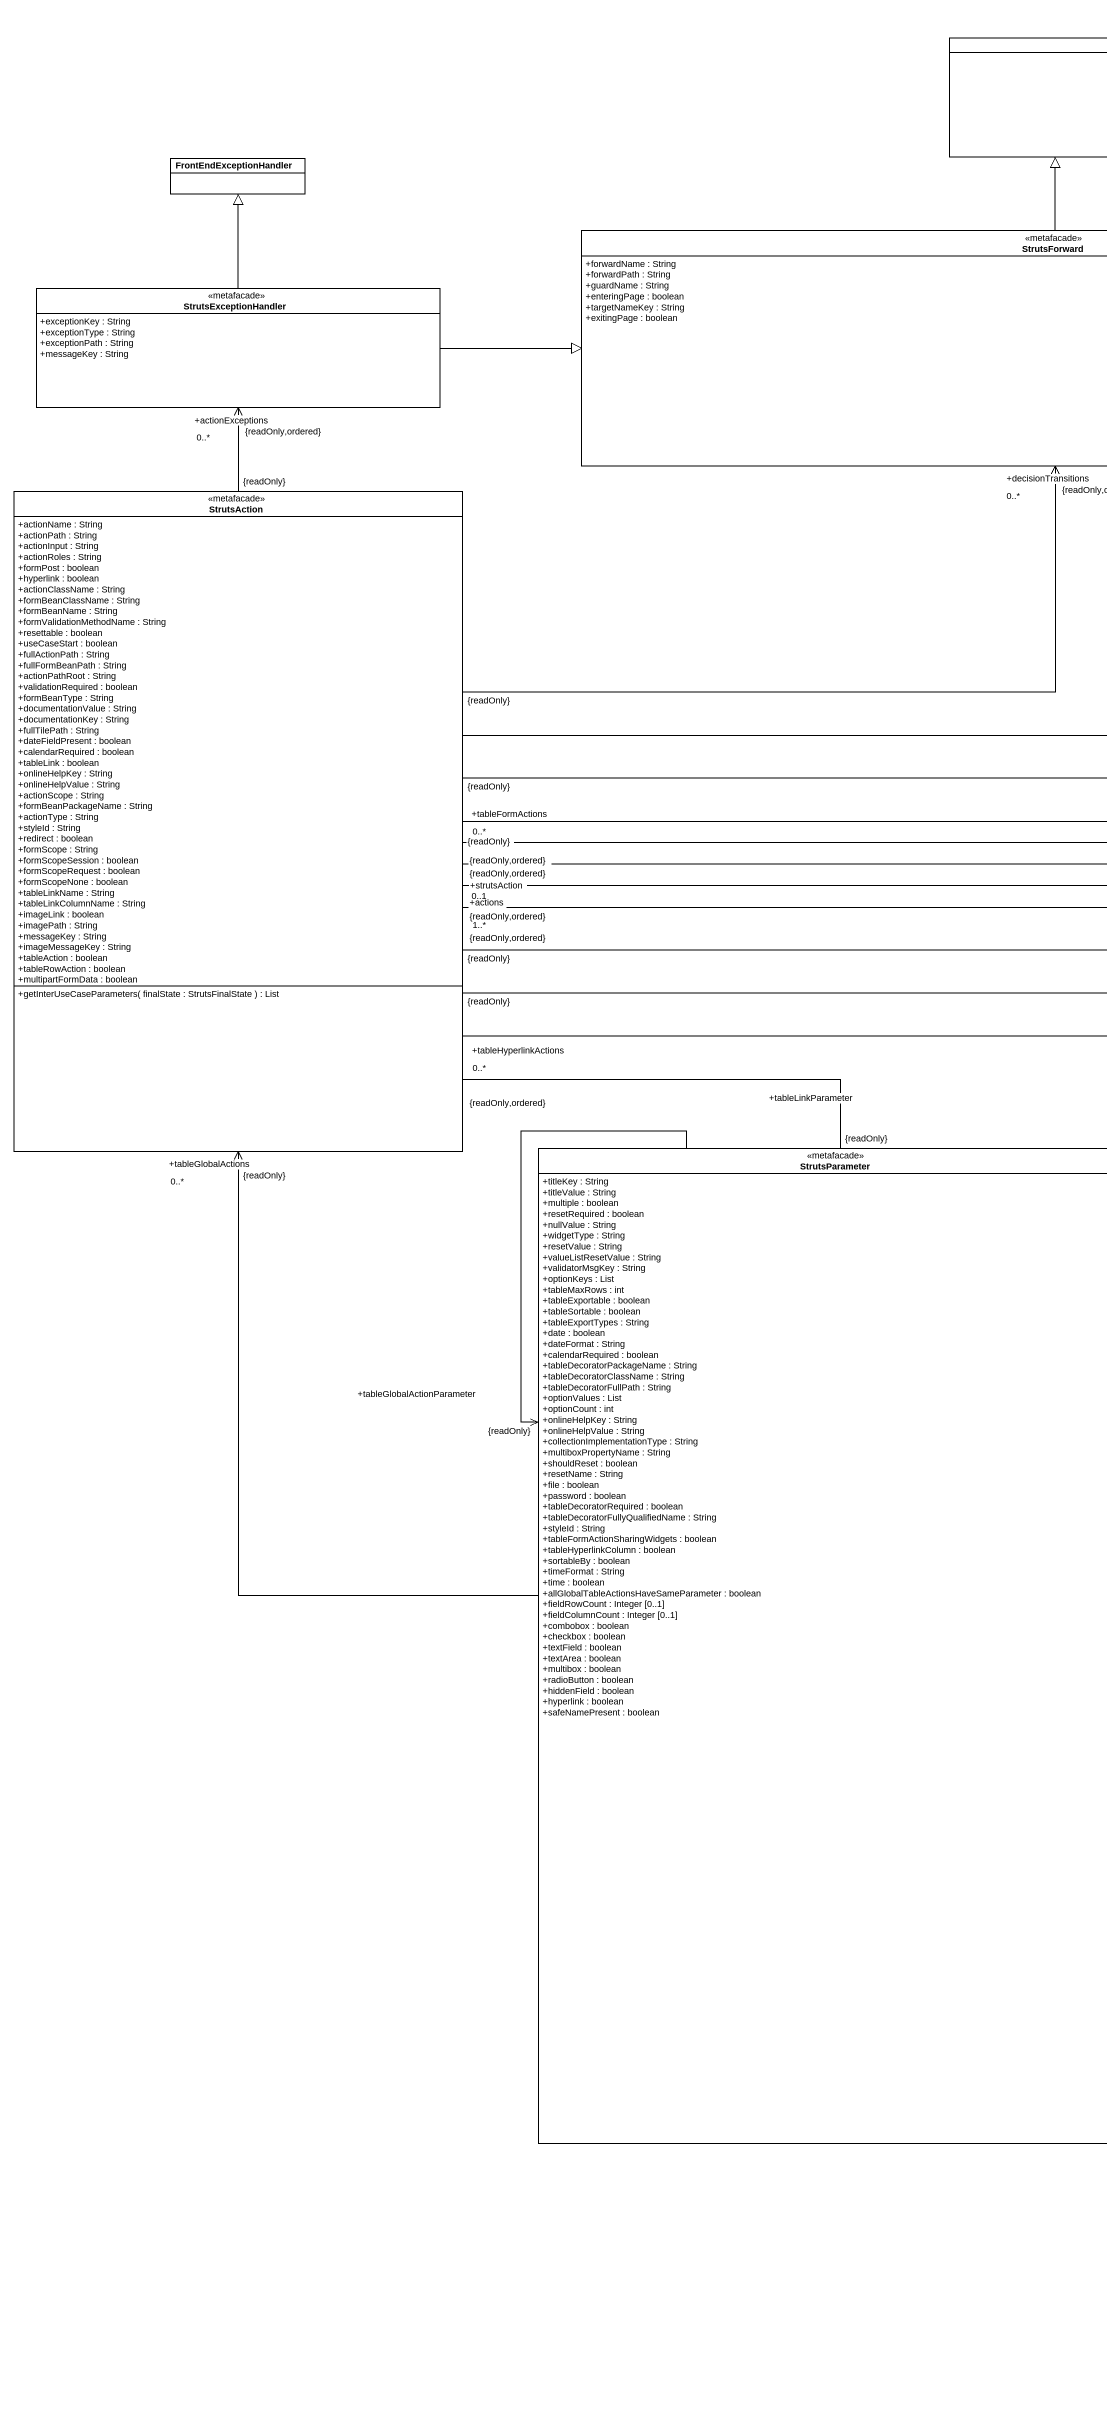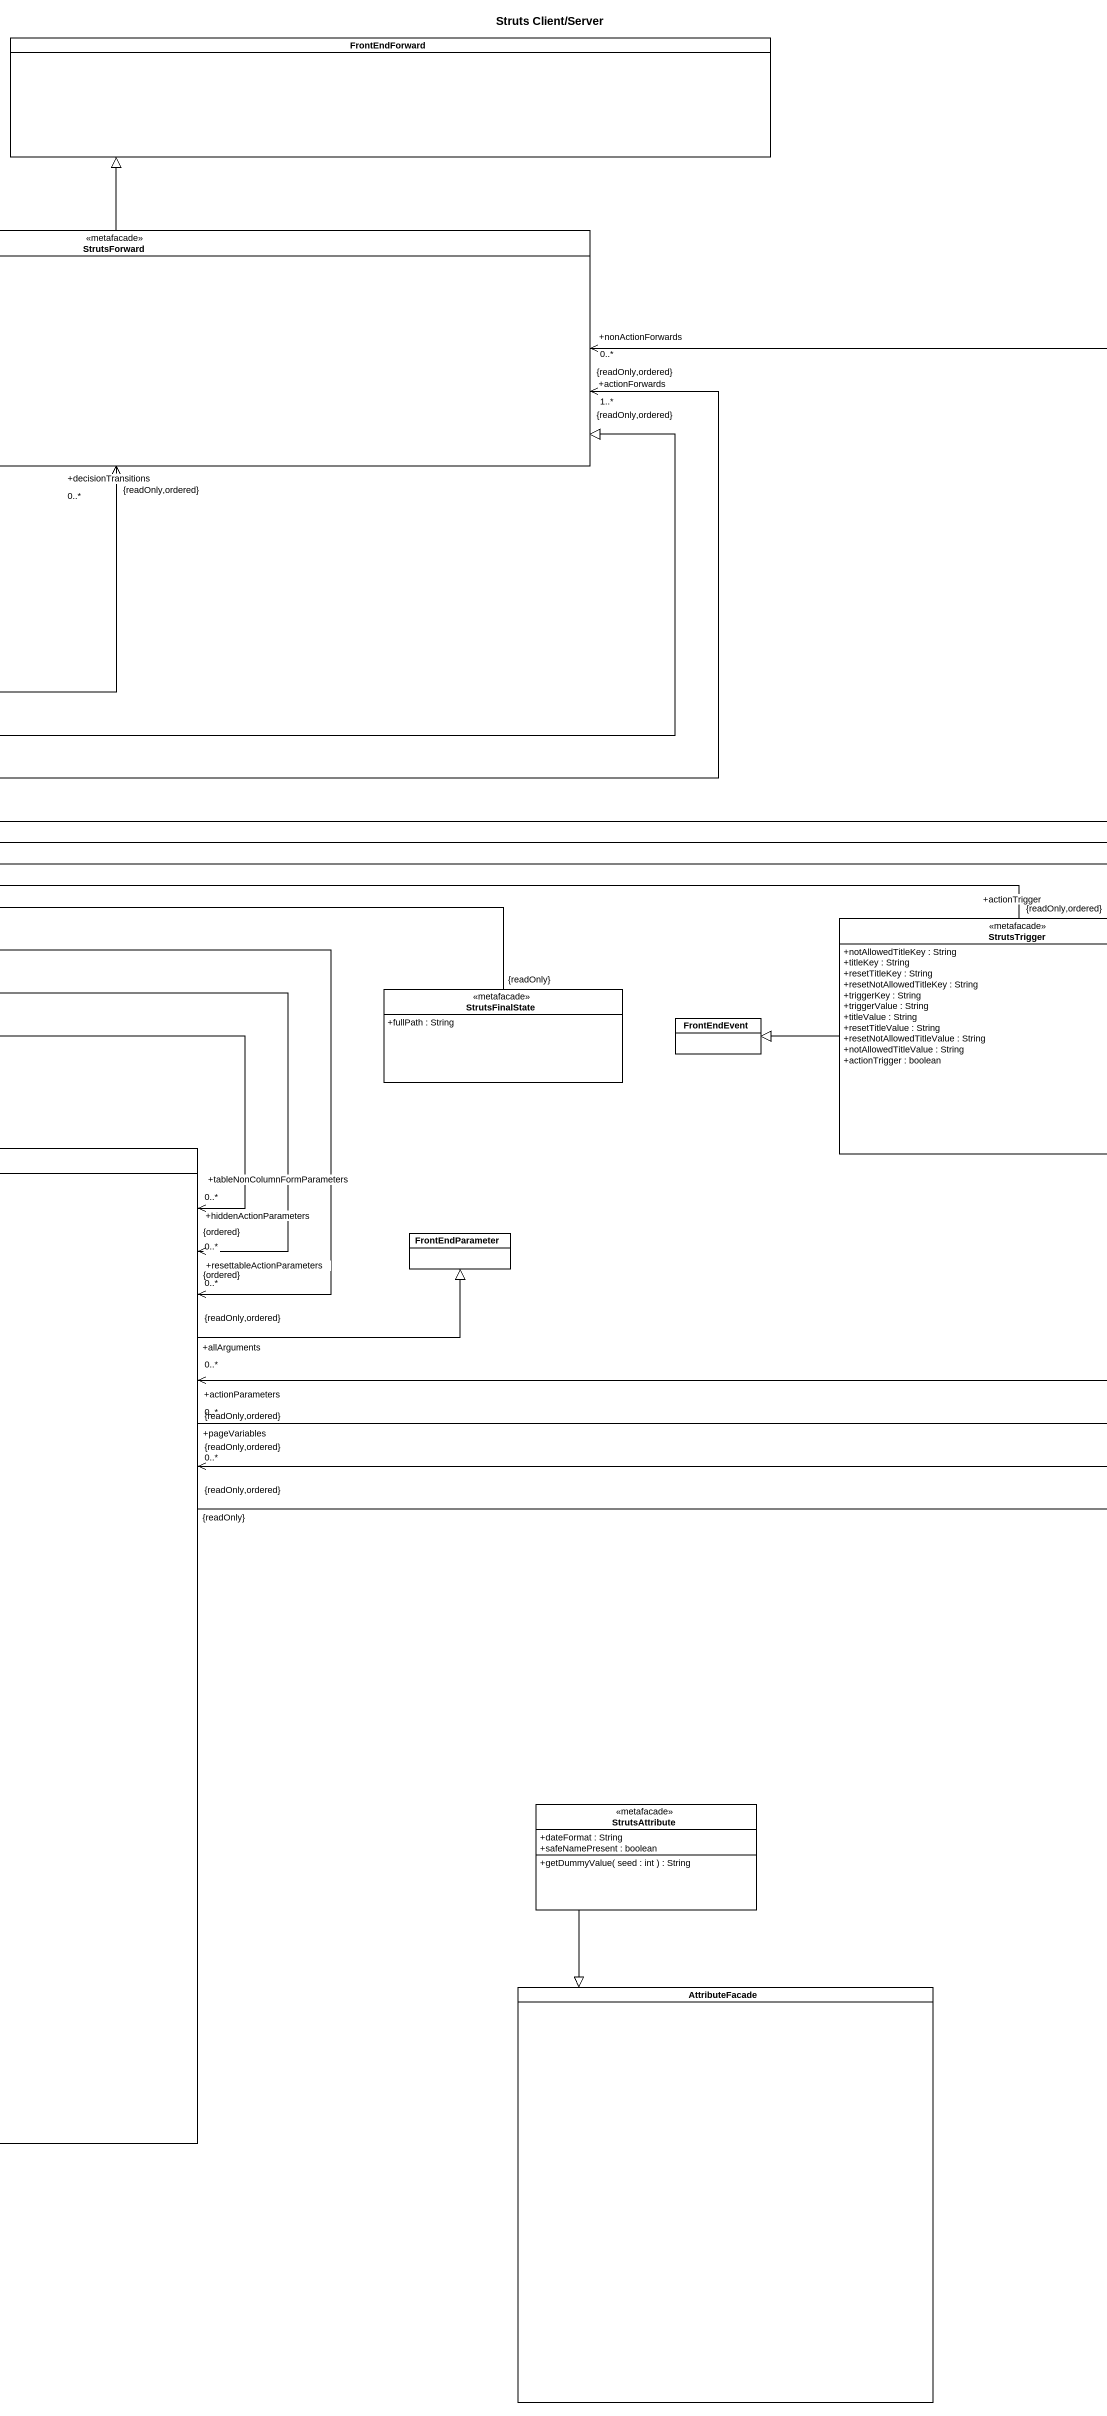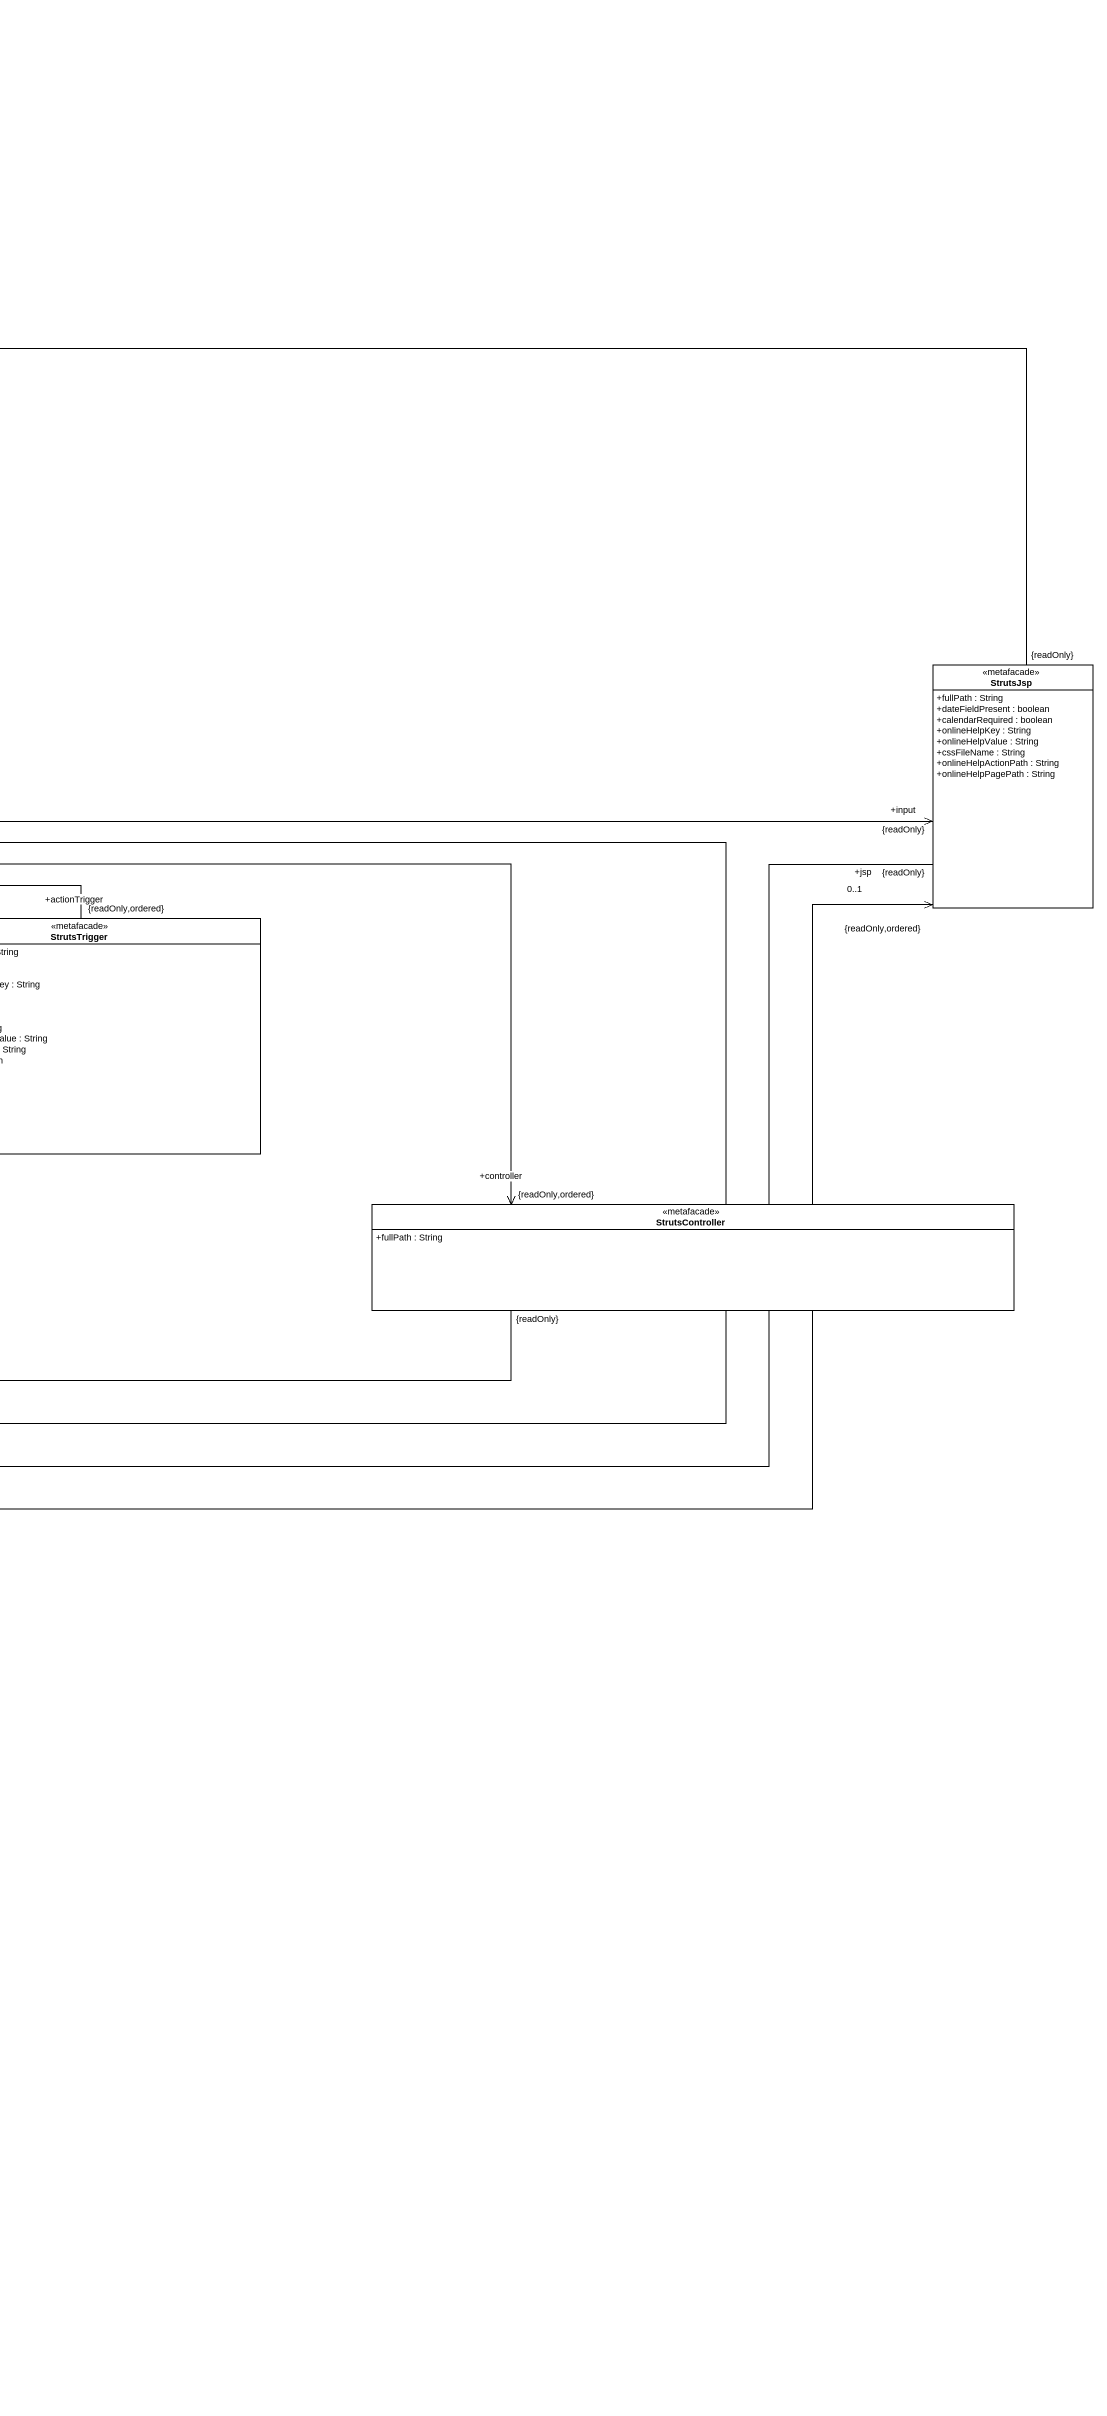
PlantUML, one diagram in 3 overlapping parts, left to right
@startuml
title Struts Client/Server
hide circle
hide empty members
skinparam classAttributeIconSize 0
class FrontEndForward
class FrontEndExceptionHandler
class StrutsForward <<metafacade>> {
  +forwardName : String
  +forwardPath : String
  +guardName : String
  +enteringPage : boolean
  +targetNameKey : String
  +exitingPage : boolean
}
class StrutsExceptionHandler <<metafacade>> {
  +exceptionKey : String
  +exceptionType : String
  +exceptionPath : String
  +messageKey : String
}
class StrutsAction <<metafacade>> {
  +actionName : String
  +actionPath : String
  +actionInput : String
  +actionRoles : String
  +formPost : boolean
  +hyperlink : boolean
  +actionClassName : String
  +formBeanClassName : String
  +formBeanName : String
  +formValidationMethodName : String
  +resettable : boolean
  +useCaseStart : boolean
  +fullActionPath : String
  +fullFormBeanPath : String
  +actionPathRoot : String
  +validationRequired : boolean
  +formBeanType : String
  +documentationValue : String
  +documentationKey : String
  +fullTilePath : String
  +dateFieldPresent : boolean
  +calendarRequired : boolean
  +tableLink : boolean
  +onlineHelpKey : String
  +onlineHelpValue : String
  +actionScope : String
  +formBeanPackageName : String
  +actionType : String
  +styleId : String
  +redirect : boolean
  +formScope : String
  +formScopeSession : boolean
  +formScopeRequest : boolean
  +formScopeNone : boolean
  +tableLinkName : String
  +tableLinkColumnName : String
  +imageLink : boolean
  +imagePath : String
  +messageKey : String
  +imageMessageKey : String
  +tableAction : boolean
  +tableRowAction : boolean
  +multipartFormData : boolean
  +getInterUseCaseParameters( finalState : StrutsFinalState ) : List
}
class StrutsJsp <<metafacade>> {
  +fullPath : String
  +dateFieldPresent : boolean
  +calendarRequired : boolean
  +onlineHelpKey : String
  +onlineHelpValue : String
  +cssFileName : String
  +onlineHelpActionPath : String
  +onlineHelpPagePath : String
}
class StrutsTrigger <<metafacade>> {
  +notAllowedTitleKey : String
  +titleKey : String
  +resetTitleKey : String
  +resetNotAllowedTitleKey : String
  +triggerKey : String
  +triggerValue : String
  +titleValue : String
  +resetTitleValue : String
  +resetNotAllowedTitleValue : String
  +notAllowedTitleValue : String
  +actionTrigger : boolean
}
class StrutsFinalState <<metafacade>> {
  +fullPath : String
}
class FrontEndEvent
class StrutsParameter <<metafacade>> {
  +titleKey : String
  +titleValue : String
  +multiple : boolean
  +resetRequired : boolean
  +nullValue : String
  +widgetType : String
  +resetValue : String
  +valueListResetValue : String
  +validatorMsgKey : String
  +optionKeys : List
  +tableMaxRows : int
  +tableExportable : boolean
  +tableSortable : boolean
  +tableExportTypes : String
  +date : boolean
  +dateFormat : String
  +calendarRequired : boolean
  +tableDecoratorPackageName : String
  +tableDecoratorClassName : String
  +tableDecoratorFullPath : String
  +optionValues : List
  +optionCount : int
  +onlineHelpKey : String
  +onlineHelpValue : String
  +collectionImplementationType : String
  +multiboxPropertyName : String
  +shouldReset : boolean
  +resetName : String
  +file : boolean
  +password : boolean
  +tableDecoratorRequired : boolean
  +tableDecoratorFullyQualifiedName : String
  +styleId : String
  +tableFormActionSharingWidgets : boolean
  +tableHyperlinkColumn : boolean
  +sortableBy : boolean
  +timeFormat : String
  +time : boolean
  +allGlobalTableActionsHaveSameParameter : boolean
  +fieldRowCount : Integer [0..1]
  +fieldColumnCount : Integer [0..1]
  +combobox : boolean
  +checkbox : boolean
  +textField : boolean
  +textArea : boolean
  +multibox : boolean
  +radioButton : boolean
  +hiddenField : boolean
  +hyperlink : boolean
  +safeNamePresent : boolean
}
class StrutsController <<metafacade>> {
  +fullPath : String
}
class FrontEndParameter
class StrutsAttribute <<metafacade>> {
  +dateFormat : String
  +safeNamePresent : boolean
  +getDummyValue( seed : int ) : String
}
class AttributeFacade
StrutsForward -up-|> FrontEndForward
StrutsForward "+actionForwards\n1..*\n{readOnly,ordered}" <-left- "{readOnly}" StrutsAction
StrutsForward "+decisionTransitions\n0..*\n{readOnly,ordered}" <-left- "{readOnly}" StrutsAction
StrutsForward "+nonActionForwards\n0..*\n{readOnly,ordered}" <-right- "{readOnly}" StrutsJsp
StrutsExceptionHandler -up-|> FrontEndExceptionHandler
StrutsExceptionHandler -right-|> StrutsForward
StrutsExceptionHandler "+actionExceptions\n0..*\n{readOnly,ordered}" <-- "{readOnly}" StrutsAction
StrutsAction -right-|> StrutsForward
StrutsAction "{readOnly}" -right-> "+input\n{readOnly}" StrutsJsp
StrutsAction "+actions\n1..*\n{readOnly,ordered}" -right- "{readOnly}" StrutsFinalState
StrutsAction "+tableHyperlinkActions\n0..*\n{readOnly,ordered}" -- "+tableLinkParameter\n{readOnly}" StrutsParameter
StrutsAction "+tableGlobalActions\n0..*\n{readOnly}" <-- StrutsParameter
StrutsJsp "+jsp\n0..1\n{readOnly,ordered}" <-left- "{readOnly}" StrutsParameter
StrutsTrigger "+actionTrigger\n{readOnly,ordered}" -left- "+strutsAction\n0..1\n{readOnly,ordered}" StrutsAction
StrutsTrigger -left-|> FrontEndEvent
StrutsParameter "+actionParameters\n0..*\n{readOnly,ordered}" -up- "+tableFormActions\n0..*\n{readOnly,ordered}" StrutsAction
StrutsParameter "+resettableActionParameters\n0..*\n{readOnly,ordered}" <-up- "{readOnly}" StrutsAction
StrutsParameter "+tableNonColumnFormParameters\n0..*\n{ordered}" <-up- StrutsAction
StrutsParameter "+hiddenActionParameters\n0..*\n{ordered}" <-up- "{readOnly}" StrutsAction
StrutsParameter "+pageVariables\n0..*\n{readOnly,ordered}" <-right- "{readOnly}" StrutsJsp
StrutsParameter "+tableGlobalActionParameter\n{readOnly}" <-- StrutsParameter
StrutsParameter "+allArguments\n0..*\n{readOnly,ordered}" <-right- "{readOnly}" StrutsController
StrutsParameter -up-|> FrontEndParameter
StrutsController "+controller\n{readOnly,ordered}" <-left- "{readOnly,ordered}" StrutsAction
StrutsAttribute --|> AttributeFacade
@enduml
